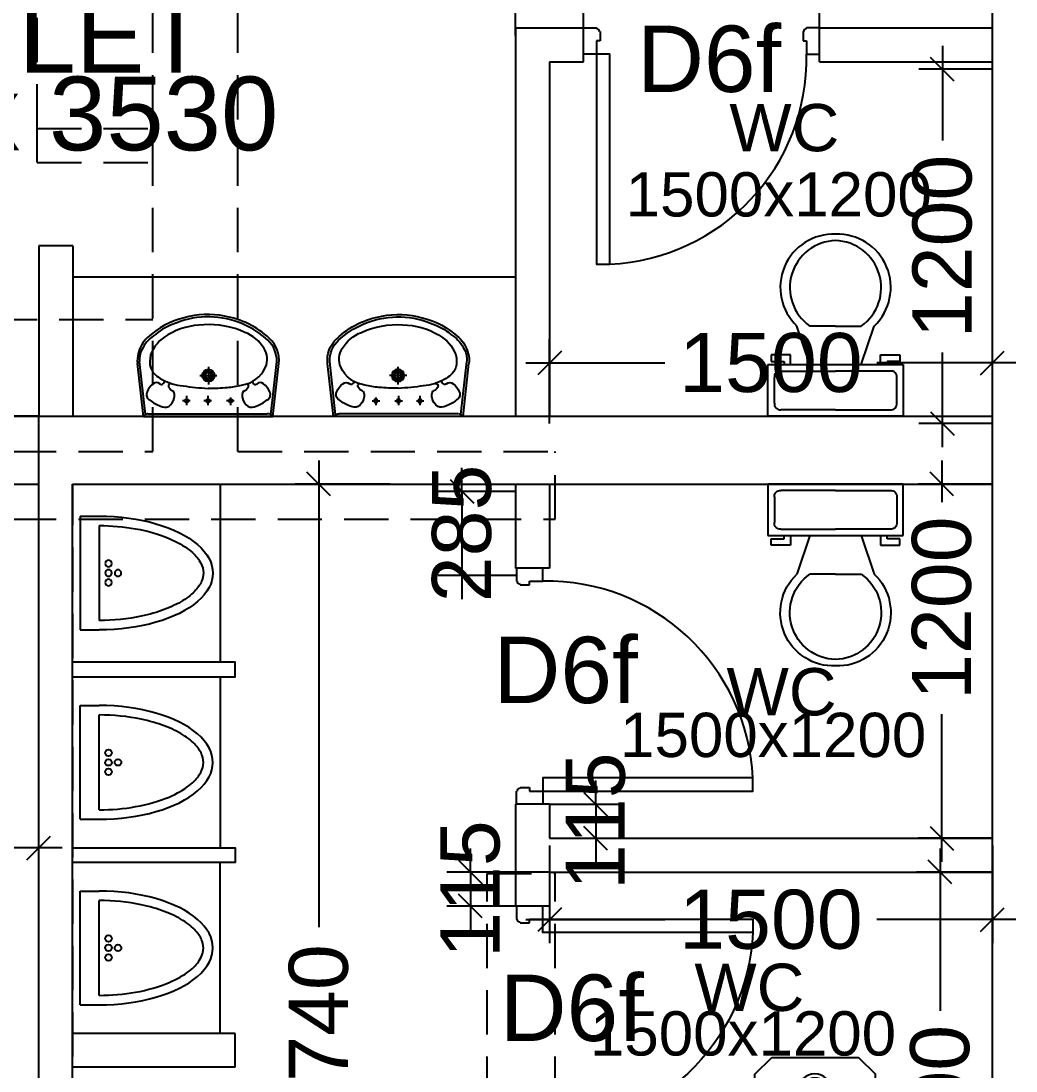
# Model space of a CAD drawing. Extents: x 6345096 to 6738923, y -6490958 to -6305885.
# Drawn here: x 6643220 to 6646590, y -6425393 to -6421835 of the extents above; entities that cross this region are included whole.
import ezdxf
from ezdxf.enums import TextEntityAlignment as Align

# ---------------------------------------------------------------- set-up
doc = ezdxf.new("R2010")
doc.units = 0
doc.header["$LTSCALE"] = 600
doc.header["$MEASUREMENT"] = 0
doc.header["$PDMODE"] = 35
doc.linetypes.add('HIDDEN', pattern=[0.375, 0.25, -0.125])
doc.layers.get('0').update_dxf_attribs({"linetype": 'CONTINUOUS'})
doc.layers.get('Defpoints').update_dxf_attribs({"linetype": 'CONTINUOUS'})
for name, color, linetype in [('8', 8, 'CONTINUOUS'), ('DOOR', 32, 'CONTINUOUS'), ('HS', 251, 'CONTINUOUS'), ('Room Dim', 1, 'CONTINUOUS'), ('T Wall', 8, 'CONTINUOUS'), ('TEXT', 6, 'CONTINUOUS'), ('Toi-Euip', 8, 'CONTINUOUS'), ('toi-fix', 46, 'CONTINUOUS'), ('Walls', 7, 'CONTINUOUS'), ('Working Dim', 5, 'CONTINUOUS')]:
    doc.layers.add(name, color=color, linetype=linetype)
doc.styles.add('ari', font='arial.ttf')
doc.styles.add('ARIAL', font='arial.ttf')
doc.dimstyles.new('int. dim', dxfattribs={"dimtxt": 200, "dimasz": 80, "dimexe": 80, "dimexo": 0, "dimgap": 70, "dimtad": 0, "dimdec": 0, "dimzin": 12, "dimdsep": 46, "dimtxsty": 'ari', "dimblk": 'OBLIQUE', "dimcen": 2, "dimdle": 80, "dimclrd": 256, "dimclre": 256, "dimclrt": 6, "dimadec": 0, "dimazin": 0, "dimtfac": 1, "dimtdec": 0, "dimtix": 1, "dimtmove": 2, "dimatfit": 3, "dimfxl": 1, "dimtolj": 1, "dimtzin": 0, "dimlwd": -1, "dimlwe": -1, "dimarcsym": 0})

# ---------------------------------------------------------------- blocks, each defined once
blk = doc.blocks.new('A$C2CD672AE')
at = {"layer": 'T Wall', "color": 8, "linetype": 'HIDDEN'}
for p, q in [((112955.3, 34224.4, 2.3), (112955.3, 35165.1, 2.3)), ((112955.3, 34224.4, 2.3), (113347.3, 34224.4, 2.3)), ((112955.3, 34109.4, 2.3), (112955.3, 34224.4, 2.3)), ((112955.3, 34109.4, 2.3), (113347.3, 34109.4, 2.3)), ((112805.3, 33577.6, 2.3), (113347.3, 33577.6, 2.3))]:
    blk.add_line(p, q, dxfattribs=at)
at = {"layer": 'Walls', "color": 8, "linetype": 'HIDDEN'}
for p, q in [((113347.3, 33130.6), (113347.3, 36780.2)), ((113635.3, 33130.6), (113635.3, 36780.2)), ((110845.2, 33130.6), (113347.3, 33130.6)), ((113635.3, 33130.6), (114710.1, 33130.6)), ((114710.1, 32900.6), (114710.1, 33130.6)), ((110845.2, 32900.6), (114710.1, 32900.6)), ((114480.1, 31700.6), (114710.1, 31700.6)), ((114480.1, 29580.1), (114480.1, 31700.6)), ((114710.1, 29580.1), (114710.1, 31700.6))]:
    blk.add_line(p, q, dxfattribs=at)
blk = doc.blocks.new('Z$W@#1841')
at = {"layer": 'DOOR'}
for p, q in [((-267.6, -167.4), (-317.3, -167.4)), ((-317.3, -167.4), (-317.3, -267.4)), ((-267.6, -217.9), (-267.6, -167.4)), ((533, -217.9), (533, -167.4)), ((533, -167.4), (582.7, -167.4)), ((582.7, -167.4), (582.7, -267.4)), ((-254.1, -217.9), (-267.6, -217.9)), ((-254.1, -253.9), (-254.1, -217.9)), ((519.5, -253.9), (519.5, -217.9)), ((519.5, -217.9), (533, -217.9)), ((-317.3, -267.4), (-267.6, -267.4)), ((-267.6, -267.4), (-267.6, -265.2)), ((-254.1, -253.9), (-256.3, -253.9)), ((519.5, -253.9), (521.7, -253.9)), ((533, -267.4), (533, -265.2)), ((582.7, -267.4), (533, -267.4))]:
    blk.add_line(p, q, dxfattribs=at)
blk.add_lwpolyline([(482.5, 633.2), (482.5, -167.4), (533, -167.4), (533, 633.2)], close=True, dxfattribs=at)
at = {"layer": 'DOOR', "color": 145}
blk.add_arc((518.4, -152.1), 786.1, 92.6177, 181.1129, dxfattribs=at)
at = {"layer": 'DOOR'}
for centre, start, end in [((-267.6, -253.9), 270, 0), ((533, -253.9), 180, 270)]:
    blk.add_arc(centre, 11.2, start, end, dxfattribs=at)
blk = doc.blocks.new('URI')
at = {"layer": 'toi-fix', "color": 8}
for p, q in [((0, 0), (0, 75)), ((412.5, 75), (37.5, 75)), ((450, 0), (450, 75)), ((450, 0), (0, 0))]:
    blk.add_line(p, q, dxfattribs=at)
for centre in [(187.5, 112.5), (225, 150), (225, 112.5), (262.5, 112.5)]:
    blk.add_circle(centre, 13, dxfattribs=at)
blk.add_ellipse((225, 75), major_axis=(0, -450), ratio=0.5, start_param=1.570796, end_param=4.712389, dxfattribs=at)
blk.add_open_spline([(412.5, 75), (412.5, 124.2), (408.2, 173.3), (391.4, 268.1), (378.3, 313.3), (348.4, 383.5), (332.7, 410.7), (302.5, 449), (288.3, 462.2), (261, 480.2), (247.9, 485), (222.9, 488.5), (210.7, 487.2), (184.7, 477.8), (170.9, 469.5), (143, 444.1), (129.1, 427.1), (103, 385.3), (91, 360.6), (70, 305.1), (61.2, 274.4), (43.3, 189.6), (37.5, 132.5), (37.5, 75.3), (37.5, 75.1), (37.5, 75)], degree=3, knots=[1.570797, 1.570797, 1.570797, 1.570797, 1.912721, 1.912721, 2.274933, 2.274933, 2.575852, 2.575852, 2.824182, 2.824182, 3.072511, 3.072511, 3.320841, 3.320841, 3.569171, 3.569171, 3.817501, 3.817501, 4.06583, 4.06583, 4.31416, 4.31416, 4.71135, 4.71135, 4.712389, 4.712389, 4.712389, 4.712389], dxfattribs=at)
blk = doc.blocks.new('A$C4D064DB7')
at = {"layer": 'Toi-Euip', "color": 8}
for p, q in [((-219.3, -1), (-239.3, 178)), ((-212.3, 5.4), (-232.3, 184.5)), ((212.2, 4.9), (232.3, 184.5)), ((219.2, -1), (239.3, 178)), ((0.9, 167), (0.9, 107.5)), ((-28.5, 137.9), (30, 137.9)), ((-61.3, 51.7), (-86.8, 51.7)), ((-73.1, 68.7), (-73.1, 37.2)), ((11.1, 51.7), (-14.3, 51.7)), ((-0.6, 68.7), (-0.6, 37.2)), ((87.9, 51.7), (62.5, 51.7)), ((76.2, 63.6), (76.2, 37.2)), ((-204.6, 8.3), (200.4, 8.3)), ((-219.3, -1), (219.2, -1))]:
    blk.add_line(p, q, dxfattribs=at)
for centre, radius in [((0.9, 137.9), 20.9), ((0.9, 137.9), 15), ((0.9, 137.9), 10.5), ((-73.1, 51.7), 6.23), ((-0.6, 51.7), 6.23), ((76.2, 51.7), 6.23)]:
    blk.add_circle(centre, radius, dxfattribs=at)
for centre, radius, start, end in [((-15, 63.3), 278.1, 103.6801, 133.1199), ((0.4, 42.8), 293.4, 66.1951, 111.8497), ((-3.7, 79.1), 265.8, 77.1391, 106.8516), ((11, 56.9), 284.8, 46.3845, 81.023), ((-52.1, 129.5), 194.1, 106.9894, 130.6854), ((-12.7, 69.4), 239.9, 90.5187, 121.0564), ((4.5, 21.6), 288.4, 65.4107, 93.8454), ((17.4, 64.4), 266.9, 46.2173, 67.6674), ((-135.9, 190.3), 102.7, 132.34, 168.5521), ((-115.7, 175.3), 119.3, 121.8415, 151.2146), ((-79.5, 166.9), 122.1, 117.7975, 160.6946), ((74.5, 158), 135.4, 31.8603, 68.3132), ((140.9, 188.9), 91.5, 357.2238, 48.0895), ((143.8, 190.8), 96.4, 352.3942, 48.6169), ((-156.9, 191.3), 75.7, 146.7911, 185.1402), ((131.4, 192.6), 68.8, 336.7779, 32.4081), ((-159.3, 187.8), 80.7, 163.2392, 186.9959), ((-105.8, 184.4), 91.8, 165.5854, 192.6546), ((-124.3, 195.5), 77.6, 203.693, 246.3813), ((98.1, 210.4), 106.4, 278.0202, 335.0221), ((-154.2, 64.6), 55.1, 124.9669, 161.6496), ((-174.7, 96.4), 17.3, 50.4642, 129.5358), ((-157.9, 115.7), 8.33, 226.0403, 306.1074), ((-73.6, 263.8), 161.7, 239.5902, 265.9719), ((-156.5, 116.7), 8.45, 294.5104, 30.3287), ((-126.4, 102.5), 8.28, 83.1526, 217.3039), ((129.6, 102.2), 7.16, 318.2984, 78.6803), ((157.9, 115.9), 7.49, 165.1523, 247.9307), ((159.9, 115.7), 8.33, 233.8926, 313.9597), ((176.7, 96.4), 17.3, 50.4642, 129.5358), ((156.2, 64.6), 55.1, 18.3504, 55.0331), ((-188.7, 72.6), 20.1, 152.4908, 243.191), ((-110.1, 109.7), 26, 208.2715, 253.614), ((-144.2, 69.4), 30.9, 343.9654, 29.9209), ((33.5, 869.5), 776.1, 261.2228, 267.52), ((-3.1, 803.8), 709.6, 270.2431, 275.5482), ((44.3, 384), 287.3, 274.2321, 283.8267), ((146.2, 69.4), 30.9, 150.0791, 196.0346), ((112.1, 109.7), 26, 286.386, 331.7285), ((190.7, 72.6), 20.1, 296.809, 27.5092), ((-120.2, 149.2), 122.2, 230.5982, 250.4136), ((-161, 71.5), 47.7, 305.0585, 347.193), ((163, 71.5), 47.7, 192.807, 234.9415), ((122.2, 149.2), 122.2, 289.5864, 309.4018), ((-200, -15.1), 23.9, 101.1451, 143.7785), ((-145.6, 63.1), 33, 241.9192, 291.3561), ((147.6, 63.1), 33, 248.6439, 298.0808), ((199.8, -16.6), 24.9, 38.7487, 88.5796)]:
    blk.add_arc(centre, radius, start, end, dxfattribs=at)
blk = doc.blocks.new('A$C70ED7303')
at = {"layer": 'toi-fix', "color": 8}
for p, q in [((0, 0), (229, 0)), ((229, 0), (229, -174.4)), ((-229, 0), (0, 0)), ((-229, -174.4), (-229, 0)), ((0, -21.8), (-185.4, -21.8)), ((0, -21.8), (185.4, -21.8)), ((-207.2, -43.6), (-207.2, -130.8)), ((207.2, -43.6), (207.2, -130.8)), ((229, -174.4), (-229, -174.4)), ((-185.4, -152.6), (0, -152.6)), ((-174.4, -185.4), (-174.4, -174.4)), ((-152.6, -174.4), (-152.6, -207.2)), ((-87.2, -174.4), (-130.8, -305.3)), ((185.4, -152.6), (0, -152.6)), ((87.2, -174.4), (130.8, -305.3)), ((152.6, -174.4), (152.6, -207.2)), ((174.4, -185.4), (174.4, -174.4)), ((-218.1, -207.2), (-218.1, -185.4)), ((-218.1, -185.4), (-174.4, -185.4)), ((-152.6, -207.2), (-218.1, -207.2)), ((152.6, -207.2), (218.1, -207.2)), ((218.1, -185.4), (174.4, -185.4)), ((218.1, -207.2), (218.1, -185.4)), ((0, -305.3), (-87.2, -305.3)), ((0, -305.3), (87.2, -305.3))]:
    blk.add_line(p, q, dxfattribs=at)
for centre, major_axis, start_param, end_param in [((-188.1, -40.9), (13.6, -13.6), 2.214297, 4.068888), ((188.1, -40.9), (13.6, -13.6), 0.643501, 2.498091), ((-188.1, -133.6), (-13.6, -13.6), 5.35589, 7.21048), ((188.1, -133.6), (-13.6, -13.6), 0.643501, 2.498091), ((-6.6, -436.2), (-127.6, -127.6), 4.686239, 7.105146), ((4.7, -435.5), (-112.7, -112.7), 4.541602, 7.039318), ((6.6, -436.2), (55.8, -171.6), -0.351019, 2.067888), ((-4.7, -435.5), (-112.7, -112.7), 0.814663, 3.31238)]:
    blk.add_ellipse(centre, major_axis=major_axis, ratio=1, start_param=start_param, end_param=end_param, dxfattribs=at)
blk = doc.blocks.new('A$C37B60793')
at = {"layer": 'toi-fix', "color": 8}
for p, q in [((0, 303.1), (127, 303.1)), ((0, -306.5), (0, 303.1)), ((146, -287.4), (146, 284.1)), ((171.2, 195), (247.4, 271.2)), ((247.4, 271.2), (685.9, 271.2)), ((762.1, 195), (685.9, 271.2)), ((171.2, -195.4), (171.2, 195)), ((343.3, 148.1), (343.3, 207.9)), ((358.5, 218.7), (358.5, 139.2)), ((369.5, 218.7), (358.5, 218.7)), ((362.3, 226.9), (630.5, 226.9)), ((369.5, 139.2), (369.5, 218.7)), ((382.7, 218.7), (382.7, 139.2)), ((393.7, 218.7), (382.7, 218.7)), ((393.7, 139.2), (393.7, 218.7)), ((406.9, 218.7), (406.9, 139.2)), ((417.9, 218.7), (406.9, 218.7)), ((417.9, 139.2), (417.9, 218.7)), ((431, 218.7), (431, 139.2)), ((442.1, 218.7), (431, 218.7)), ((442.1, 139.2), (442.1, 218.7)), ((455.2, 218.7), (455.2, 139.2)), ((466.3, 218.7), (455.2, 218.7)), ((466.3, 139.2), (466.3, 218.7)), ((479.4, 218.7), (479.4, 139.2)), ((490.5, 218.7), (479.4, 218.7)), ((490.5, 139.2), (490.5, 218.7)), ((503.6, 218.7), (503.6, 139.2)), ((514.6, 218.7), (503.6, 218.7)), ((514.6, 139.2), (514.6, 218.7)), ((527.8, 218.7), (527.8, 139.2)), ((538.8, 218.7), (527.8, 218.7)), ((538.8, 139.2), (538.8, 218.7)), ((552, 218.7), (552, 139.2)), ((563, 218.7), (552, 218.7)), ((563, 139.2), (563, 218.7)), ((576.2, 218.7), (576.2, 139.2)), ((587.2, 218.7), (576.2, 218.7)), ((587.2, 139.2), (587.2, 218.7)), ((600.4, 218.7), (600.4, 139.2)), ((611.4, 218.7), (600.4, 218.7)), ((611.4, 139.2), (611.4, 218.7)), ((624.5, 218.7), (624.5, 139.2)), ((635.6, 218.7), (624.5, 218.7)), ((635.6, 139.2), (635.6, 218.7)), ((649.5, 207.9), (649.5, 148.1)), ((762.1, -195.4), (762.1, 195)), ((358.5, 139.2), (369.5, 139.2)), ((630.5, 129.1), (362.3, 129.1)), ((382.7, 139.2), (393.7, 139.2)), ((406.9, 139.2), (417.9, 139.2)), ((431, 139.2), (442.1, 139.2)), ((455.2, 139.2), (466.3, 139.2)), ((479.4, 139.2), (490.5, 139.2)), ((503.6, 139.2), (514.6, 139.2)), ((527.8, 139.2), (538.8, 139.2)), ((552, 139.2), (563, 139.2)), ((576.2, 139.2), (587.2, 139.2)), ((600.4, 139.2), (611.4, 139.2)), ((624.5, 139.2), (635.6, 139.2)), ((630.5, -132.4), (362.3, -132.4)), ((343.3, -151.5), (343.3, -211.2)), ((358.5, -222), (358.5, -142.6)), ((358.5, -142.6), (369.5, -142.6)), ((369.5, -142.6), (369.5, -222)), ((382.7, -222), (382.7, -142.6)), ((382.7, -142.6), (393.7, -142.6)), ((393.7, -142.6), (393.7, -222)), ((406.9, -222), (406.9, -142.6)), ((406.9, -142.6), (417.9, -142.6)), ((417.9, -142.6), (417.9, -222)), ((431, -222), (431, -142.6)), ((431, -142.6), (442.1, -142.6)), ((442.1, -142.6), (442.1, -222)), ((455.2, -222), (455.2, -142.6)), ((455.2, -142.6), (466.3, -142.6)), ((466.3, -142.6), (466.3, -222)), ((479.4, -222), (479.4, -142.6)), ((479.4, -142.6), (490.5, -142.6)), ((490.5, -142.6), (490.5, -222)), ((503.6, -222), (503.6, -142.6)), ((503.6, -142.6), (514.6, -142.6)), ((514.6, -142.6), (514.6, -222)), ((527.8, -222), (527.8, -142.6)), ((527.8, -142.6), (538.8, -142.6)), ((538.8, -142.6), (538.8, -222)), ((552, -222), (552, -142.6)), ((552, -142.6), (563, -142.6)), ((563, -142.6), (563, -222)), ((576.2, -222), (576.2, -142.6)), ((576.2, -142.6), (587.2, -142.6)), ((587.2, -142.6), (587.2, -222)), ((600.4, -222), (600.4, -142.6)), ((600.4, -142.6), (611.4, -142.6)), ((611.4, -142.6), (611.4, -222)), ((624.5, -222), (624.5, -142.6)), ((624.5, -142.6), (635.6, -142.6)), ((635.6, -142.6), (635.6, -222)), ((649.5, -211.2), (649.5, -151.5)), ((117.8, -205), (100.3, -205)), ((100.3, -205), (100.3, -270.7)), ((117.8, -270.7), (117.8, -205)), ((153.7, -221.4), (147.5, -221.4)), ((147.5, -221.4), (147.5, -276.8)), ((153.7, -276.8), (153.7, -221.4)), ((171.2, -195.4), (247.4, -271.6)), ((369.5, -222), (358.5, -222)), ((362.3, -230.3), (630.5, -230.3)), ((393.7, -222), (382.7, -222)), ((417.9, -222), (406.9, -222)), ((442.1, -222), (431, -222)), ((466.3, -222), (455.2, -222)), ((490.5, -222), (479.4, -222)), ((514.6, -222), (503.6, -222)), ((538.8, -222), (527.8, -222)), ((563, -222), (552, -222)), ((587.2, -222), (576.2, -222)), ((611.4, -222), (600.4, -222)), ((635.6, -222), (624.5, -222)), ((685.9, -271.6), (762.1, -195.4)), ((100.3, -270.7), (117.8, -270.7)), ((147.5, -276.8), (153.7, -276.8)), ((247.4, -271.6), (685.9, -271.6)), ((0, -306.5), (127, -306.5))]:
    blk.add_line(p, q, dxfattribs=at)
at = {"layer": 'toi-fix', "color": 8, "linetype": 'HIDDEN', "ltscale": 0.1}
for p, q in [((219.3, 19), (111.7, 19)), ((219.3, -22.3), (111.7, -22.3))]:
    blk.add_line(p, q, dxfattribs=at)
at = {"layer": 'toi-fix', "color": 8, "extrusion": (0, 0, -1)}
for centre, major_axis, start_param, end_param in [((127, 284.1), (-13.5, -13.5), 2.356194, 3.926991), ((362.3, 207.9), (13.5, -13.5), 2.356194, 3.926991), ((630.5, 207.9), (-13.5, -13.5), 2.356194, 3.926991), ((362.3, 148.1), (-13.5, -13.5), -0.785398, 0.785398), ((630.5, 148.1), (-13.5, -13.5), 3.926991, 5.497787), ((316.3, -1.7), (0, -122.2), -0.449608, 3.591264), ((316.3, -1.7), (0, -103.2), -0.449671, 3.591202), ((554, 536.4), (-11.6, -466), -0.160496, 0.3824), ((554, 536.4), (-29.4, -484.3), -0.19615, 0.346746), ((611.1, -1.7), (40.6, -40.6), 4.005105, 6.990469), ((611.1, -1.7), (-54, -54), 2.434309, 5.419673), ((251.3, -1.7), (-26.9, -26.9), 0.785398, 7.068583), ((251.3, -1.7), (-22.5, -22.5), 0.785398, 7.068583), ((554, -539.7), (29.4, -484.3), 2.794864, 3.33776), ((554, -539.7), (11.6, -466), 2.7592, 3.302095), ((362.3, -151.5), (13.5, -13.5), 2.356194, 3.926991), ((630.5, -151.5), (13.5, -13.5), 3.926991, 5.497787), ((362.3, -211.2), (-13.5, -13.5), -0.785398, 0.785398), ((630.5, -211.2), (13.5, -13.5), 5.497787, 7.068583), ((127, -287.4), (13.5, -13.5), 5.497787, 7.068583)]:
    blk.add_ellipse(centre, major_axis=major_axis, ratio=1, start_param=start_param, end_param=end_param, dxfattribs=at)
at = {"layer": 'toi-fix', "color": 8, "linetype": 'HIDDEN', "ltscale": 0.1, "extrusion": (0, 0, -1)}
for major_axis, start_param, end_param in [((26.9, -26.9), 2.356194490188911, 8.639379797368496), ((22.5, -22.5), 2.356194490188169, 8.639379797367756)]:
    blk.add_ellipse((79.7, -1.7), major_axis=major_axis, ratio=1, start_param=start_param, end_param=end_param, dxfattribs=at)
blk = doc.blocks.new('_Oblique')
at = {"color": 0, "linetype": 'ByBlock', "lineweight": -2}
blk.add_line((-0.5, -0.5), (0.5, 0.5), dxfattribs=at)
blk = doc.blocks.new('*D2548')
at = {"layer": 'Defpoints', "color": 0, "transparency": 16777216}
for p in [(6644228.6, -6423403.8), (6644470.5, -6423403.8, 8.2), (6644470.5, -6427143.8, 5.1)]:
    blk.add_point(p, dxfattribs=at)
at = {"layer": 'Working Dim', "transparency": 16777216}
for p, q in [((6644228.6, -6423323.8), (6644228.6, -6424905.6)), ((6644470.5, -6423403.8), (6644148.6, -6423403.8)), ((6644228.6, -6427223.8), (6644228.6, -6425642)), ((6644470.5, -6427143.8), (6644148.6, -6427143.8))]:
    blk.add_line(p, q, dxfattribs=at)
at = {"layer": 'Working Dim', "transparency": 16777216, "xscale": 80, "yscale": 80, "zscale": 80}
for p, rotation in [((6644228.6, -6423403.8), 90), ((6644228.6, -6427143.8), 270)]:
    blk.add_blockref('_Oblique', p, dxfattribs=dict(at, rotation=rotation))
at = {"layer": 'Working Dim', "color": 6, "transparency": 16777216, "insert": (6644228.6, -6425273.8), "char_height": 200, "attachment_point": 5, "rotation": 90, "style": 'ari'}
blk.add_mtext('\\A1;3740', dxfattribs=at)
blk = doc.blocks.new('*D2549')
at = {"layer": 'Defpoints', "color": 0, "transparency": 16777216}
for p in [(6645010.3, -6424628.8, 4.8), (6646510.3, -6424628.8, 4.8), (6645010.3, -6424879.8)]:
    blk.add_point(p, dxfattribs=at)
at = {"layer": 'Working Dim', "transparency": 16777216}
for p, q in [((6645010.3, -6424628.8), (6645010.3, -6424959.8)), ((6646510.3, -6424628.8), (6646510.3, -6424959.8)), ((6644930.3, -6424879.8), (6645401.4, -6424879.8)), ((6646590.3, -6424879.8), (6646119.2, -6424879.8))]:
    blk.add_line(p, q, dxfattribs=at)
at = {"layer": 'Working Dim', "transparency": 16777216, "xscale": 80, "yscale": 80, "zscale": 80, "rotation": 180}
blk.add_blockref('_Oblique', (6645010.3, -6424879.8), dxfattribs=at)
at = {"layer": 'Working Dim', "transparency": 16777216, "xscale": 80, "yscale": 80, "zscale": 80}
blk.add_blockref('_Oblique', (6646510.3, -6424879.8), dxfattribs=at)
at = {"layer": 'Working Dim', "color": 6, "transparency": 16777216, "insert": (6645760.3, -6424879.8), "char_height": 200, "attachment_point": 5, "style": 'ari'}
blk.add_mtext('\\A1;1500', dxfattribs=at)
blk = doc.blocks.new('*D2550')
at = {"layer": 'Defpoints', "color": 0, "transparency": 16777216}
for p in [(6646339.1, -6423404), (6646510.1, -6423404, 5.1), (6646510.1, -6424603.9)]:
    blk.add_point(p, dxfattribs=at)
at = {"layer": 'Working Dim', "transparency": 16777216}
for p, q in [((6646339.1, -6423324), (6646339.1, -6423465.6)), ((6646510.1, -6423404), (6646259.1, -6423404)), ((6646339.1, -6424683.9), (6646339.1, -6424183.4)), ((6646510.1, -6424603.9), (6646259.1, -6424603.9))]:
    blk.add_line(p, q, dxfattribs=at)
at = {"layer": 'Working Dim', "transparency": 16777216, "xscale": 80, "yscale": 80, "zscale": 80}
for p, rotation in [((6646339.1, -6423404), 90), ((6646339.1, -6424603.9), 270)]:
    blk.add_blockref('_Oblique', p, dxfattribs=dict(at, rotation=rotation))
at = {"layer": 'Working Dim', "color": 6, "transparency": 16777216, "insert": (6646339.1, -6423824.5), "char_height": 200, "attachment_point": 5, "rotation": 90, "style": 'ari'}
blk.add_mtext('\\A1;1200', dxfattribs=at)
blk = doc.blocks.new('*D2551')
at = {"layer": 'Defpoints', "color": 0, "transparency": 16777216}
for p in [(6646510.3, -6424718.7, 4.8), (6646333.2, -6425918.7), (6646510.3, -6425918.7)]:
    blk.add_point(p, dxfattribs=at)
at = {"layer": 'Working Dim', "transparency": 16777216}
for p, q in [((6646333.2, -6424638.7), (6646333.2, -6425188.3)), ((6646510.3, -6424718.7), (6646253.2, -6424718.7)), ((6646510.3, -6425918.7), (6646253.2, -6425918.7)), ((6646333.2, -6425998.7), (6646333.2, -6425906))]:
    blk.add_line(p, q, dxfattribs=at)
at = {"layer": 'Working Dim', "transparency": 16777216, "xscale": 80, "yscale": 80, "zscale": 80}
for p, rotation in [((6646333.2, -6424718.7), 90), ((6646333.2, -6425918.7), 270)]:
    blk.add_blockref('_Oblique', p, dxfattribs=dict(at, rotation=rotation))
at = {"layer": 'Working Dim', "color": 6, "transparency": 16777216, "insert": (6646333.2, -6425547.1), "char_height": 200, "attachment_point": 5, "rotation": 90, "style": 'ari'}
blk.add_mtext('\\A1;1200', dxfattribs=at)
blk = doc.blocks.new('*D2552')
at = {"layer": 'Defpoints', "color": 0, "transparency": 16777216}
for p in [(6645010.2, -6424488.8, 4.8), (6645010.2, -6424603.8), (6645166.7, -6424603.8)]:
    blk.add_point(p, dxfattribs=at)
at = {"layer": 'Working Dim', "transparency": 16777216}
for p, q in [((6645166.7, -6424488.8), (6645166.7, -6424408.8)), ((6645010.2, -6424488.8), (6645246.7, -6424488.8)), ((6645166.7, -6424488.8), (6645166.7, -6424603.8)), ((6645010.2, -6424603.8), (6645246.7, -6424603.8)), ((6645166.7, -6424603.8), (6645166.7, -6424683.8))]:
    blk.add_line(p, q, dxfattribs=at)
at = {"layer": 'Working Dim', "transparency": 16777216, "xscale": 80, "yscale": 80, "zscale": 80}
for p, rotation in [((6645166.7, -6424488.8), 270), ((6645166.7, -6424603.8), 90)]:
    blk.add_blockref('_Oblique', p, dxfattribs=dict(at, rotation=rotation))
at = {"layer": 'Working Dim', "color": 6, "transparency": 16777216, "insert": (6645166.7, -6424546.3), "char_height": 200, "attachment_point": 5, "rotation": 90, "style": 'ari'}
blk.add_mtext('\\A1;115', dxfattribs=at)
blk = doc.blocks.new('*D2553')
at = {"layer": 'Defpoints', "color": 0, "transparency": 16777216}
for p in [(6645010.3, -6424718.8), (6644742.3, -6424833.8), (6645010.3, -6424833.8, 4.8)]:
    blk.add_point(p, dxfattribs=at)
at = {"layer": 'Working Dim', "transparency": 16777216}
for p, q in [((6644742.3, -6424718.8), (6644742.3, -6424638.8)), ((6645010.3, -6424718.8), (6644662.3, -6424718.8)), ((6644742.3, -6424718.8), (6644742.3, -6424833.8)), ((6645010.3, -6424833.8), (6644662.3, -6424833.8)), ((6644742.3, -6424833.8), (6644742.3, -6424913.8))]:
    blk.add_line(p, q, dxfattribs=at)
at = {"layer": 'Working Dim', "transparency": 16777216, "xscale": 80, "yscale": 80, "zscale": 80}
for p, rotation in [((6644742.3, -6424718.8), 270), ((6644742.3, -6424833.8), 90)]:
    blk.add_blockref('_Oblique', p, dxfattribs=dict(at, rotation=rotation))
at = {"layer": 'Working Dim', "color": 6, "transparency": 16777216, "insert": (6644742.3, -6424776.3), "char_height": 200, "attachment_point": 5, "rotation": 90, "style": 'ari'}
blk.add_mtext('\\A1;115', dxfattribs=at)
blk = doc.blocks.new('*D2554')
at = {"layer": 'Defpoints', "color": 0, "transparency": 16777216}
for p in [(6645010.3, -6422993.5), (6645010.3, -6423198.8, 4.8), (6646510.3, -6423198.8, 5.1)]:
    blk.add_point(p, dxfattribs=at)
at = {"layer": 'Working Dim', "transparency": 16777216}
for p, q in [((6645010.3, -6423198.8), (6645010.3, -6422913.5)), ((6646510.3, -6423198.8), (6646510.3, -6422913.5)), ((6644930.3, -6422993.5), (6645401.4, -6422993.5)), ((6646590.3, -6422993.5), (6646119.2, -6422993.5))]:
    blk.add_line(p, q, dxfattribs=at)
at = {"layer": 'Working Dim', "transparency": 16777216, "xscale": 80, "yscale": 80, "zscale": 80, "rotation": 180}
blk.add_blockref('_Oblique', (6645010.3, -6422993.5), dxfattribs=at)
at = {"layer": 'Working Dim', "transparency": 16777216, "xscale": 80, "yscale": 80, "zscale": 80}
blk.add_blockref('_Oblique', (6646510.3, -6422993.5), dxfattribs=at)
at = {"layer": 'Working Dim', "color": 6, "transparency": 16777216, "insert": (6645760.3, -6422993.5), "char_height": 200, "attachment_point": 5, "style": 'ari'}
blk.add_mtext('\\A1;1500', dxfattribs=at)
blk = doc.blocks.new('*D2555')
at = {"layer": 'Defpoints', "color": 0, "transparency": 16777216}
for p in [(6646341.1, -6421998.8), (6646510.3, -6421998.8, 4.8), (6646510.3, -6423198.8, 5.1)]:
    blk.add_point(p, dxfattribs=at)
at = {"layer": 'Working Dim', "transparency": 16777216}
for p, q in [((6646341.1, -6421918.8), (6646341.1, -6422239.9)), ((6646510.3, -6421998.8), (6646261.1, -6421998.8)), ((6646341.1, -6423278.8), (6646341.1, -6422957.7)), ((6646510.3, -6423198.8), (6646261.1, -6423198.8))]:
    blk.add_line(p, q, dxfattribs=at)
at = {"layer": 'Working Dim', "transparency": 16777216, "xscale": 80, "yscale": 80, "zscale": 80}
for p, rotation in [((6646341.1, -6421998.8), 90), ((6646341.1, -6423198.8), 270)]:
    blk.add_blockref('_Oblique', p, dxfattribs=dict(at, rotation=rotation))
at = {"layer": 'Working Dim', "color": 6, "transparency": 16777216, "insert": (6646341.1, -6422598.8), "char_height": 200, "attachment_point": 5, "rotation": 90, "style": 'ari'}
blk.add_mtext('\\A1;1200', dxfattribs=at)
blk = doc.blocks.new('*D2560')
at = {"layer": 'Defpoints', "color": 0, "transparency": 16777216}
for p in [(6643031.7, -6419643.8), (6643165.1, -6419643.8, 5.1), (6643280.3, -6423173.8)]:
    blk.add_point(p, dxfattribs=at)
at = {"layer": 'Working Dim', "transparency": 16777216}
for p, q in [((6643031.7, -6419563.8), (6643031.7, -6421040.6)), ((6643165.1, -6419643.8), (6642951.7, -6419643.8)), ((6643031.7, -6423253.8), (6643031.7, -6421777)), ((6643280.3, -6423173.8), (6642951.7, -6423173.8))]:
    blk.add_line(p, q, dxfattribs=at)
at = {"layer": 'Working Dim', "transparency": 16777216, "xscale": 80, "yscale": 80, "zscale": 80}
for p, rotation in [((6643031.7, -6419643.8), 90), ((6643031.7, -6423173.8), 270)]:
    blk.add_blockref('_Oblique', p, dxfattribs=dict(at, rotation=rotation))
at = {"layer": 'Working Dim', "color": 6, "transparency": 16777216, "insert": (6643031.7, -6421408.8), "char_height": 200, "attachment_point": 5, "rotation": 90, "style": 'ari'}
blk.add_mtext('\\A1;3530', dxfattribs=at)
blk = doc.blocks.new('*D2563')
at = {"layer": 'Defpoints', "color": 0, "transparency": 16777216}
for p in [(6644895.3, -6423428.8, 4.8), (6644713.5, -6423713.8), (6644895.3, -6423713.8, 4.8)]:
    blk.add_point(p, dxfattribs=at)
at = {"layer": 'Working Dim', "transparency": 16777216}
for p, q in [((6644713.5, -6423428.8), (6644713.5, -6423348.8)), ((6644895.3, -6423428.8), (6644633.5, -6423428.8)), ((6644713.5, -6423428.8), (6644713.5, -6423713.8)), ((6644895.3, -6423713.8), (6644633.5, -6423713.8)), ((6644713.5, -6423713.8), (6644713.5, -6423793.8))]:
    blk.add_line(p, q, dxfattribs=at)
at = {"layer": 'Working Dim', "transparency": 16777216, "xscale": 80, "yscale": 80, "zscale": 80}
for p, rotation in [((6644713.5, -6423428.8), 270), ((6644713.5, -6423713.8), 90)]:
    blk.add_blockref('_Oblique', p, dxfattribs=dict(at, rotation=rotation))
at = {"layer": 'Working Dim', "color": 6, "transparency": 16777216, "insert": (6644713.5, -6423571.3), "char_height": 200, "attachment_point": 5, "rotation": 90, "style": 'ari'}
blk.add_mtext('\\A1;285', dxfattribs=at)
blk = doc.blocks.new('*D2565')
at = {"layer": 'Defpoints', "color": 0, "transparency": 16777216}
for p in [(6645125.3, -6421656.8), (6644895.3, -6421883.8, 4.8), (6645125.3, -6421883.8, 4.8)]:
    blk.add_point(p, dxfattribs=at)
at = {"layer": 'Working Dim', "transparency": 16777216}
for p, q in [((6644895.3, -6421883.8), (6644895.3, -6421576.8)), ((6645125.3, -6421883.8), (6645125.3, -6421576.8)), ((6644895.3, -6421656.8), (6644815.3, -6421656.8)), ((6644895.3, -6421656.8), (6645125.3, -6421656.8)), ((6645125.3, -6421656.8), (6645205.3, -6421656.8))]:
    blk.add_line(p, q, dxfattribs=at)
at = {"layer": 'Working Dim', "transparency": 16777216, "xscale": 80, "yscale": 80, "zscale": 80}
blk.add_blockref('_Oblique', (6644895.3, -6421656.8), dxfattribs=at)
at = {"layer": 'Working Dim', "transparency": 16777216, "xscale": 80, "yscale": 80, "zscale": 80, "rotation": 180}
blk.add_blockref('_Oblique', (6645125.3, -6421656.8), dxfattribs=at)
at = {"layer": 'Working Dim', "color": 6, "transparency": 16777216, "insert": (6645010.3, -6421656.8), "char_height": 200, "attachment_point": 5, "style": 'ari'}
blk.add_mtext('\\A1;230', dxfattribs=at)
blk = doc.blocks.new('*D2566')
at = {"layer": 'Defpoints', "color": 0, "transparency": 16777216}
for p in [(6645925.2, -6421654.9), (6645925.2, -6421883.8, 4.8), (6646510.3, -6421883.8, 4.8)]:
    blk.add_point(p, dxfattribs=at)
at = {"layer": 'Working Dim', "transparency": 16777216}
for p, q in [((6645925.2, -6421883.8), (6645925.2, -6421574.9)), ((6646510.3, -6421883.8), (6646510.3, -6421574.9)), ((6645925.2, -6421654.9), (6645845.2, -6421654.9)), ((6645925.2, -6421654.9), (6645926, -6421654.9)), ((6646510.3, -6421654.9), (6646509.4, -6421654.9)), ((6646510.3, -6421654.9), (6646590.3, -6421654.9))]:
    blk.add_line(p, q, dxfattribs=at)
at = {"layer": 'Working Dim', "transparency": 16777216, "xscale": 80, "yscale": 80, "zscale": 80}
blk.add_blockref('_Oblique', (6645925.2, -6421654.9), dxfattribs=at)
at = {"layer": 'Working Dim', "transparency": 16777216, "xscale": 80, "yscale": 80, "zscale": 80, "rotation": 180}
blk.add_blockref('_Oblique', (6646510.3, -6421654.9), dxfattribs=at)
at = {"layer": 'Working Dim', "color": 6, "transparency": 16777216, "insert": (6646217.7, -6421654.9), "char_height": 200, "attachment_point": 5, "style": 'ari'}
blk.add_mtext('\\A1;585', dxfattribs=at)
blk = doc.blocks.new('*D2572')
at = {"layer": 'Defpoints', "color": 0, "transparency": 16777216}
for p in [(6643280.1, -6424637), (6641799.5, -6424769.1), (6643280.1, -6424769.1)]:
    blk.add_point(p, dxfattribs=at)
at = {"layer": 'Working Dim', "transparency": 16777216}
for p, q in [((6641799.5, -6424769.1), (6641799.5, -6424557)), ((6643280.1, -6424769.1), (6643280.1, -6424557)), ((6641719.5, -6424637), (6642180.9, -6424637)), ((6643360.1, -6424637), (6642898.7, -6424637))]:
    blk.add_line(p, q, dxfattribs=at)
at = {"layer": 'Working Dim', "transparency": 16777216, "xscale": 80, "yscale": 80, "zscale": 80, "rotation": 180}
blk.add_blockref('_Oblique', (6641799.5, -6424637), dxfattribs=at)
at = {"layer": 'Working Dim', "transparency": 16777216, "xscale": 80, "yscale": 80, "zscale": 80}
blk.add_blockref('_Oblique', (6643280.1, -6424637), dxfattribs=at)
at = {"layer": 'Working Dim', "color": 6, "transparency": 16777216, "insert": (6642539.8, -6424637), "char_height": 200, "attachment_point": 5, "style": 'ari'}
blk.add_mtext('\\A1;1480', dxfattribs=at)

msp = doc.modelspace()

# ---------------------------------------------------------------- linework, layer by layer
at = {"layer": 'T Wall', "color": 6, "linetype": 'Continuous'}
for p, q in [((6644895.213, -6421858.784, 41.433), (6645125.213, -6421858.784, 41.433)), ((6644895.213, -6421858.784, 41.433), (6644895.213, -6423173.784, 41.433)), ((6645125.213, -6421973.784, 41.433), (6645125.213, -6421858.784, 41.433)), ((6645925.213, -6421858.784, 41.433), (6646510.213, -6421858.784, 41.433)), ((6645925.213, -6421973.784, 41.433), (6645925.213, -6421858.784, 41.433)), ((6645010.213, -6421973.784, 41.433), (6645125.213, -6421973.784, 41.433)), ((6645010.213, -6421973.784, 41.433), (6645010.213, -6423173.784, 41.433)), ((6645010.213, -6421973.784, 41.433), (6645125.213, -6421973.784, 41.433)), ((6645010.213, -6421973.784, 41.433), (6645010.213, -6423173.784, 41.433)), ((6645925.213, -6421973.784, 41.433), (6646510.213, -6421973.784, 41.433)), ((6643280.213, -6422597.076, 41.433), (6643280.213, -6423173.784, 41.433)), ((6643395.213, -6422597.076, 41.433), (6643280.213, -6422597.076, 41.433)), ((6643395.213, -6422597.076, 41.433), (6643395.213, -6423173.784, 41.433)), ((6644895.213, -6423403.784, 41.433), (6644895.213, -6423688.784, 41.433)), ((6645010.213, -6423403.784, 41.433), (6645010.213, -6423688.784, 41.433)), ((6645010.213, -6423403.784, 41.433), (6645010.213, -6423688.784, 41.433)), ((6645010.213, -6423688.784, 41.433), (6644895.213, -6423688.784, 41.433)), ((6644895.213, -6424488.784, 41.433), (6644895.213, -6424833.784, 41.433)), ((6645010.213, -6424488.784, 41.433), (6644895.213, -6424488.784, 41.433)), ((6645010.213, -6424488.784, 41.433), (6645010.213, -6424603.784, 41.433)), ((6645010.213, -6424488.784, 41.433), (6645010.213, -6424603.784, 41.433)), ((6645010.213, -6424603.784, 41.433), (6646510.213, -6424603.784, 41.433)), ((6645010.213, -6424603.784, 41.433), (6646510.213, -6424603.784, 41.433)), ((6645010.213, -6424718.784, 41.433), (6646510.213, -6424718.784, 41.433)), ((6645010.213, -6424718.784, 41.433), (6645010.213, -6424833.784, 41.433)), ((6645010.213, -6424718.784, 41.433), (6646510.213, -6424718.784, 41.433)), ((6645010.213, -6424718.784, 41.433), (6645010.213, -6424833.784, 41.433)), ((6645010.213, -6424833.784, 41.433), (6644895.213, -6424833.784, 41.433))]:
    msp.add_line(p, q, dxfattribs=at)
at = {"layer": 'T Wall', "color": 8, "linetype": 'HIDDEN'}
for p, q in [((6644895.3, -6421858.784, 41.433), (6645125.3, -6421858.784, 41.433)), ((6644895.3, -6421858.784, 41.433), (6644895.3, -6423173.784, 41.433)), ((6644895.3, -6421858.784, 49.603), (6645125.3, -6421858.784, 49.603)), ((6644895.3, -6421858.784, 49.603), (6644895.3, -6423173.784, 49.603)), ((6645125.3, -6421973.784, 41.433), (6645125.3, -6421858.784, 41.433)), ((6645125.3, -6421973.784, 49.603), (6645125.3, -6421858.784, 49.603)), ((6645925.3, -6421858.784, 41.433), (6646510.3, -6421858.784, 41.433)), ((6645925.3, -6421973.784, 41.433), (6645925.3, -6421858.784, 41.433)), ((6645925.3, -6421858.784, 49.603), (6646510.3, -6421858.784, 49.603)), ((6645925.3, -6421973.784, 49.603), (6645925.3, -6421858.784, 49.603)), ((6645010.3, -6421973.784, 41.433), (6645125.3, -6421973.784, 41.433)), ((6645010.3, -6421973.784, 41.433), (6645010.3, -6423173.784, 41.433)), ((6645010.3, -6421973.784, 41.433), (6645125.3, -6421973.784, 41.433)), ((6645010.3, -6421973.784, 41.433), (6645010.3, -6423173.784, 41.433)), ((6645010.3, -6421973.784, 49.603), (6645125.3, -6421973.784, 49.603)), ((6645010.3, -6421973.784, 49.603), (6645010.3, -6423173.784, 49.603)), ((6645010.3, -6421973.784, 49.603), (6645125.3, -6421973.784, 49.603)), ((6645010.3, -6421973.784, 49.603), (6645010.3, -6423173.784, 49.603)), ((6645925.3, -6421973.784, 41.433), (6646510.3, -6421973.784, 41.433)), ((6645925.3, -6421973.784, 49.603), (6646510.3, -6421973.784, 49.603)), ((6643280.3, -6422597.076, 41.433), (6643280.3, -6423173.784, 41.433)), ((6643395.3, -6422597.076, 41.433), (6643280.3, -6422597.076, 41.433)), ((6643280.3, -6422597.076, 49.603), (6643280.3, -6423173.784, 49.603)), ((6643395.3, -6422597.076, 49.603), (6643280.3, -6422597.076, 49.603)), ((6643395.3, -6422597.076, 41.433), (6643395.3, -6423173.784, 41.433)), ((6643395.3, -6422597.076, 49.603), (6643395.3, -6423173.784, 49.603)), ((6644895.3, -6423403.784, 41.433), (6644895.3, -6423688.784, 41.433)), ((6644895.3, -6423403.784, 49.603), (6644895.3, -6423688.784, 49.603)), ((6645010.3, -6423403.784, 41.433), (6645010.3, -6423688.784, 41.433)), ((6645010.3, -6423403.784, 41.433), (6645010.3, -6423688.784, 41.433)), ((6645010.3, -6423403.784, 49.603), (6645010.3, -6423688.784, 49.603)), ((6645010.3, -6423403.784, 49.603), (6645010.3, -6423688.784, 49.603)), ((6645010.3, -6423688.784, 41.433), (6644895.3, -6423688.784, 41.433)), ((6645010.3, -6423688.784, 49.603), (6644895.3, -6423688.784, 49.603)), ((6644895.3, -6424488.784, 41.433), (6644895.3, -6424833.784, 41.433)), ((6645010.3, -6424488.784, 41.433), (6644895.3, -6424488.784, 41.433)), ((6644895.3, -6424488.784, 49.603), (6644895.3, -6424833.784, 49.603)), ((6645010.3, -6424488.784, 49.603), (6644895.3, -6424488.784, 49.603)), ((6645010.3, -6424488.784, 41.433), (6645010.3, -6424603.784, 41.433)), ((6645010.3, -6424488.784, 41.433), (6645010.3, -6424603.784, 41.433)), ((6645010.3, -6424488.784, 49.603), (6645010.3, -6424603.784, 49.603)), ((6645010.3, -6424488.784, 49.603), (6645010.3, -6424603.784, 49.603)), ((6645010.3, -6424603.784, 41.433), (6646510.3, -6424603.784, 41.433)), ((6645010.3, -6424603.784, 41.433), (6646510.3, -6424603.784, 41.433)), ((6645010.3, -6424603.784, 49.603), (6646510.3, -6424603.784, 49.603)), ((6645010.3, -6424603.784, 49.603), (6646510.3, -6424603.784, 49.603)), ((6645010.3, -6424718.784, 41.433), (6646510.3, -6424718.784, 41.433)), ((6645010.3, -6424718.784, 41.433), (6645010.3, -6424833.784, 41.433)), ((6645010.3, -6424718.784, 41.433), (6646510.3, -6424718.784, 41.433)), ((6645010.3, -6424718.784, 41.433), (6645010.3, -6424833.784, 41.433)), ((6645010.3, -6424718.784, 49.603), (6646510.3, -6424718.784, 49.603)), ((6645010.3, -6424718.784, 49.603), (6645010.3, -6424833.784, 49.603)), ((6645010.3, -6424718.784, 49.603), (6646510.3, -6424718.784, 49.603)), ((6645010.3, -6424718.784, 49.603), (6645010.3, -6424833.784, 49.603)), ((6645010.3, -6424833.784, 41.433), (6644895.3, -6424833.784, 41.433)), ((6645010.3, -6424833.784, 49.603), (6644895.3, -6424833.784, 49.603))]:
    msp.add_line(p, q, dxfattribs=at)
at = {"layer": 'T Wall', "color": 6, "linetype": 'Continuous', "ltscale": 10000}
for p, q in [((6643944.99, -6425265.034, 41.433), (6643394.99, -6425265.034, 41.433)), ((6643944.99, -6425380.034, 41.433), (6643944.99, -6425265.034, 41.433)), ((6643944.99, -6425380.034, 41.433), (6643394.99, -6425380.034, 41.433))]:
    msp.add_line(p, q, dxfattribs=at)
at = {"layer": 'T Wall', "color": 8, "linetype": 'HIDDEN', "ltscale": 10000}
for p, q in [((6643945.077, -6425265.034, 41.433), (6643395.077, -6425265.034, 41.433)), ((6643945.077, -6425265.034, 49.603), (6643395.077, -6425265.034, 49.603)), ((6643945.077, -6425380.034, 41.433), (6643945.077, -6425265.034, 41.433)), ((6643945.077, -6425380.034, 49.603), (6643945.077, -6425265.034, 49.603)), ((6643945.077, -6425380.034, 41.433), (6643395.077, -6425380.034, 41.433)), ((6643945.077, -6425380.034, 49.603), (6643395.077, -6425380.034, 49.603))]:
    msp.add_line(p, q, dxfattribs=at)
at = {"layer": 'T Wall', "color": 6, "linetype": 'Continuous', "ltscale": 10000, "elevation": 41.433}
for points in [[(6643895.077, -6423403.24), (6643895.077, -6424007.534)], [(6643395.077, -6424057.534), (6643945.077, -6424057.534), (6643945.077, -6424007.534), (6643395.077, -6424007.534)], [(6643895.077, -6424057.534), (6643895.077, -6424636.284)], [(6643395.077, -6424636.284), (6643945.077, -6424636.284), (6643945.077, -6424686.284), (6643395.077, -6424686.284)], [(6643895.077, -6425265.034), (6643895.077, -6424686.284)]]:
    msp.add_lwpolyline(points, dxfattribs=at)
at = {"layer": 'T Wall', "color": 8, "linetype": 'HIDDEN', "ltscale": 10000}
for points, elevation in [([(6643895.164, -6423403.24), (6643895.164, -6424007.534)], 41.433), ([(6643895.164, -6423403.24), (6643895.164, -6424007.534)], 49.603), ([(6643395.164, -6424057.534), (6643945.164, -6424057.534), (6643945.164, -6424007.534), (6643395.164, -6424007.534)], 41.433), ([(6643395.164, -6424057.534), (6643945.164, -6424057.534), (6643945.164, -6424007.534), (6643395.164, -6424007.534)], 49.603), ([(6643895.164, -6424057.534), (6643895.164, -6424636.284)], 41.433), ([(6643895.164, -6424057.534), (6643895.164, -6424636.284)], 49.603), ([(6643395.164, -6424636.284), (6643945.164, -6424636.284), (6643945.164, -6424686.284), (6643395.164, -6424686.284)], 41.433), ([(6643395.164, -6424636.284), (6643945.164, -6424636.284), (6643945.164, -6424686.284), (6643395.164, -6424686.284)], 49.603), ([(6643895.164, -6425265.034), (6643895.164, -6424686.284)], 41.433), ([(6643895.164, -6425265.034), (6643895.164, -6424686.284)], 49.603)]:
    msp.add_lwpolyline(points, dxfattribs=dict(at, elevation=elevation))
at = {"layer": 'toi-fix'}
msp.add_line((6643395.213, -6422701.682, 41.433), (6644895.213, -6422701.682, 41.433), dxfattribs=at)
at = {"layer": 'Walls', "linetype": 'Continuous'}
for p, q in [((6646510.302, -6426358.688, 39.654), (6646510.302, -6419643.607, 39.654)), ((6642929.453, -6423173.783, 40.901), (6643280.213, -6423173.783, 39.654)), ((6643280.213, -6423173.784, 39.654), (6646510.213, -6423173.784, 39.654)), ((6643280.213, -6423403.784, 39.654), (6643280.213, -6423173.784, 39.654)), ((6642929.453, -6423403.783, 41.433), (6643280.213, -6423403.783, 41.433)), ((6643280.077, -6427258.784, 39.654), (6643280.077, -6423403.784, 39.654)), ((6643395.077, -6423403.784, 39.654), (6646510.213, -6423403.784, 39.654)), ((6643395.077, -6427143.784, 39.654), (6643395.077, -6423403.784, 39.654))]:
    msp.add_line(p, q, dxfattribs=at)
at = {"layer": 'Walls', "color": 8, "linetype": 'HIDDEN'}
for p, q in [((6643280.3, -6423173.784, 39.654), (6646510.3, -6423173.784, 39.654)), ((6643280.3, -6423403.784, 39.654), (6643280.3, -6423173.784, 39.654)), ((6643280.3, -6423173.784, 47.825), (6646510.3, -6423173.784, 47.825)), ((6643280.3, -6423403.784, 47.825), (6643280.3, -6423173.784, 47.825)), ((6643280.164, -6427258.784, 39.654), (6643280.164, -6423403.784, 39.654)), ((6643280.164, -6427258.784, 47.825), (6643280.164, -6423403.784, 47.825)), ((6643395.164, -6423403.784, 39.654), (6646510.3, -6423403.784, 39.654)), ((6643395.164, -6427143.784, 39.654), (6643395.164, -6423403.784, 39.654)), ((6643395.164, -6423403.784, 47.825), (6646510.3, -6423403.784, 47.825)), ((6643395.164, -6427143.784, 47.825), (6643395.164, -6423403.784, 47.825))]:
    msp.add_line(p, q, dxfattribs=at)

# ---------------------------------------------------------------- block references
at = {"layer": 'DOOR', "linetype": 'Continuous'}
for p, xscale, yscale, zscale, rotation in [((6645643.093, -6422096.439, 41.433), 0.8887360580265522, 0.8887360580265522, 0.8887360580265522, 180), ((6645136.012, -6423970.774, 41.433), 0.8887360543012619, 0.8887360543012619, 0.8887360543012619, 270), ((6645136.012, -6425351.793, 41.433), -0.8887360543012619, 0.8887360543012619, 0.8887360543012619, 270)]:
    msp.add_blockref('Z$W@#1841', p, dxfattribs=dict(at, xscale=xscale, yscale=yscale, zscale=zscale, rotation=rotation))
at = {"layer": 'DOOR', "yscale": 0.8571428582072258, "zscale": 0.8571428582072258, "rotation": 270}
for p, xscale in [((6643420.077, -6423898.255, 41.433), -0.8571428582072258), ((6643420.077, -6424154.041, 41.433), 0.8571428582072258), ((6643420.077, -6424782.791, 41.433), 0.8571428582072258)]:
    msp.add_blockref('URI', p, dxfattribs=dict(at, xscale=xscale))
at = {"layer": 'HS'}
msp.add_blockref('A$C2CD672AE', (6530319.294, -6456423.902, 8.17), dxfattribs=at)
at = {"layer": 'toi-fix', "linetype": 'Continuous', "rotation": 180}
msp.add_blockref('A$C70ED7303', (6645979.108, -6423173.784, 41.433), dxfattribs=at)
at = {"layer": 'toi-fix'}
msp.add_blockref('A$C4D064DB7', (6643853.913, -6423173.784, 41.433), dxfattribs=at)
at = {"layer": 'toi-fix', "xscale": -1}
msp.add_blockref('A$C4D064DB7', (6644497.941, -6423173.784, 41.433), dxfattribs=at)
at = {"layer": 'toi-fix', "linetype": 'Continuous', "xscale": -1}
msp.add_blockref('A$C70ED7303', (6645979.108, -6423403.784, 41.433), dxfattribs=at)
at = {"layer": 'toi-fix', "color": 7, "xscale": -0.7511875331401825, "yscale": 0.7511875331401825, "zscale": 0.7511875331401825, "rotation": 270}
msp.add_blockref('A$C37B60793', (6645910.213, -6425918.784, 41.433), dxfattribs=at)

# ---------------------------------------------------------------- texts
at = {"layer": '8', "color": 6, "style": 'ari'}
for p in [(6645551.029, -6422075.535), (6645064.639, -6424146.222), (6645085.745, -6425290.901)]:
    msp.add_text('D6f', height=225, dxfattribs=at).set_placement(p, align=Align.CENTER)
at = {"layer": 'Room Dim', "style": 'ARIAL'}
for s, height, p in [('4860 x 3530', 250, (6643130.68, -6422273.375, 42.129)), ('1500x1200', 150, (6645786.668, -6422497.388, 41.433)), ('1500x1200', 150, (6645767.849, -6424328.856, 41.433)), ('1500x1200', 150, (6645665.661, -6425340.178, 41.433))]:
    msp.add_text(s, height=height, dxfattribs=at).set_placement(p, align=Align.CENTER)
at = {"layer": 'TEXT', "color": 7, "style": 'ARIAL'}
for s, height, p in [('L.TOILET', 250, (6643095.039, -6422009.888, 42.129)), ('WC', 160, (6645805.57, -6422276.278, 41.433)), ('WC', 160, (6645796.16, -6424187.608, 41.433)), ('WC', 160, (6645687.252, -6425188.881, 41.433))]:
    msp.add_text(s, height=height, dxfattribs=at).set_placement(p, align=Align.CENTER)

# ---------------------------------------------------------------- dimensions: what is measured, and where the dimension line sits
at = {"layer": 'Working Dim'}
for base, p1, p2, angle, picture, middle in [((6643031.66, -6419643.786, 39.654), (6643280.3, -6423173.784, 39.654), (6643165.077, -6419643.786, 44.785), 270, '*D2560', (6643031.66, -6421408.785, 39.654)), ((6645125.302, -6421656.79, 39.654), (6644895.302, -6421883.786, 44.495), (6645125.302, -6421883.786, 44.495), 180, '*D2565', (6645010.302, -6421656.79, 39.654)), ((6645925.164, -6421654.937, 39.654), (6646510.302, -6421883.786, 44.495), (6645925.164, -6421883.786, 44.495), 180, '*D2566', (6646217.733, -6421654.937, 39.654)), ((6646341.056, -6421998.786, 39.654), (6646510.302, -6423198.755, 44.785), (6646510.302, -6421998.786, 44.495), 270, '*D2555', (6646341.056, -6422598.771, 39.654)), ((6645010.302, -6422993.499, 39.654), (6646510.302, -6423198.755, 44.785), (6645010.302, -6423198.755, 44.495), 180, '*D2554', (6645760.302, -6422993.499, 39.654)), ((6644228.608, -6423403.784, 39.654), (6644470.534, -6427143.78, 44.785), (6644470.534, -6423403.784, 47.825), 270, '*D2548', (6644228.608, -6425273.782, 39.654)), ((6644713.538, -6423713.786, 39.654), (6644895.302, -6423428.755, 44.495), (6644895.302, -6423713.786, 44.495), 270, '*D2563', (6644713.538, -6423571.271, 39.654)), ((6645166.683, -6424603.784, 41.433), (6645010.213, -6424488.784, 46.274), (6645010.213, -6424603.784, 41.433), 270, '*D2552', (6645166.683, -6424546.284, 41.433)), ((6644742.256, -6424833.784, 49.603), (6645010.302, -6424718.784, 49.603), (6645010.302, -6424833.784, 54.444), 270, '*D2553', (6644742.256, -6424776.284, 49.603)), ((6645010.302, -6424879.832, 39.654), (6646510.302, -6424628.786, 44.495), (6645010.302, -6424628.786, 44.495), 180, '*D2549', (6645760.302, -6424879.832, 39.654))]:
    dim = msp.add_linear_dim(base=base, p1=p1, p2=p2, angle=angle, dimstyle='int. dim', override={"dimtxt": 200}, dxfattribs=at)
    dim.commit()
    dim.dimension.update_dxf_attribs({"geometry": picture, "text_midpoint": middle})
for base, p1, p2, picture, middle in [((6646339.12, -6423403.981, 36.302), (6646510.148, -6424603.874, 36.302), (6646510.148, -6423403.981, 41.433), '*D2550', (6646339.12, -6423824.491, 36.302)), ((6646333.161, -6425918.693, 46.564), (6646510.302, -6424718.693, 51.405), (6646510.302, -6425918.693, 46.564), '*D2551', (6646333.161, -6425547.144, 46.564))]:
    dim = msp.add_linear_dim(base=base, p1=p1, p2=p2, angle=270, dimstyle='int. dim', override={"dimtxt": 200}, dxfattribs=at)
    dim.commit()
    dim.dimension.update_dxf_attribs({"geometry": picture, "text_midpoint": middle, "dimtype": 160})
dim = msp.add_linear_dim(base=(6643280.077, -6424636.994, 39.654), p1=(6641799.54, -6424769.127, 39.654), p2=(6643280.077, -6424769.127, 39.654), text='1480', dimstyle='int. dim', dxfattribs=at)
dim.commit()
dim.dimension.update_dxf_attribs({"geometry": '*D2572', "text_midpoint": (6642539.808, -6424636.994, 39.654)})

doc.saveas('drawing.dxf')
